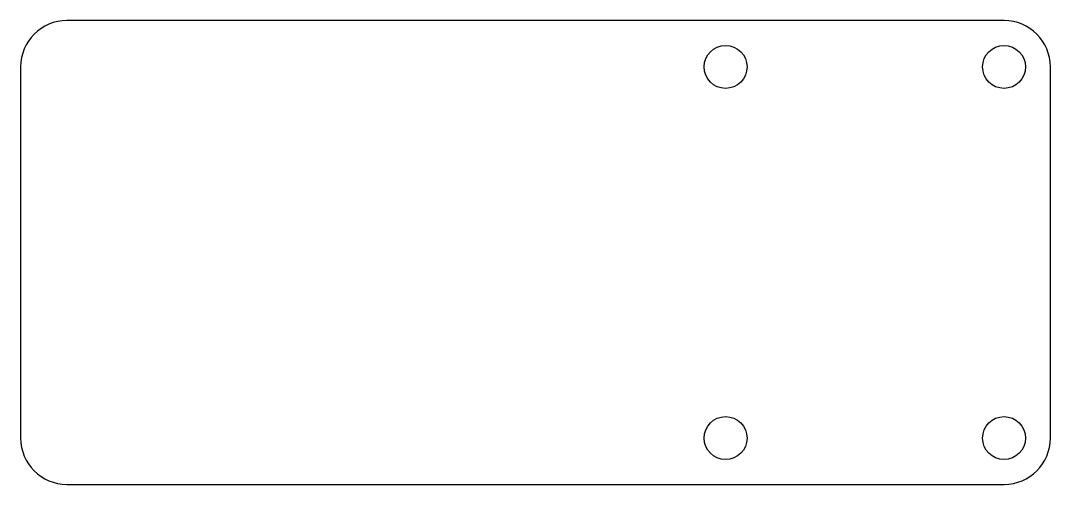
# Model space of a CAD drawing. Extents: x 4.3 to 57.2, y 38.1 to 61.9.
import ezdxf

# ---------------------------------------------------------------- set-up
doc = ezdxf.new("R2010")
doc.units = 0
doc.layers.add('MODELSKETCH_VISIBLE', color=7, linetype='CONTINUOUS')

msp = doc.modelspace()

# ---------------------------------------------------------------- linework, layer by layer
at = {"layer": 'MODELSKETCH_VISIBLE'}
for p, q in [((54.769, 61.913), (6.681, 61.913)), ((4.3, 59.532), (4.3, 40.481)), ((57.15, 40.481), (57.15, 59.532)), ((6.681, 38.1), (54.769, 38.1))]:
    msp.add_line(p, q, dxfattribs=at)
for centre in [(40.481, 59.531), (54.769, 59.531), (40.481, 40.481), (54.769, 40.481)]:
    msp.add_circle(centre, 1.1, dxfattribs=at)
for centre, start, end in [((6.681, 59.532), 90, 180), ((54.769, 59.532), 0, 90), ((6.681, 40.481), 180, 270), ((54.769, 40.481), 270, 0)]:
    msp.add_arc(centre, 2.381, start, end, dxfattribs=at)

doc.saveas('drawing.dxf')
